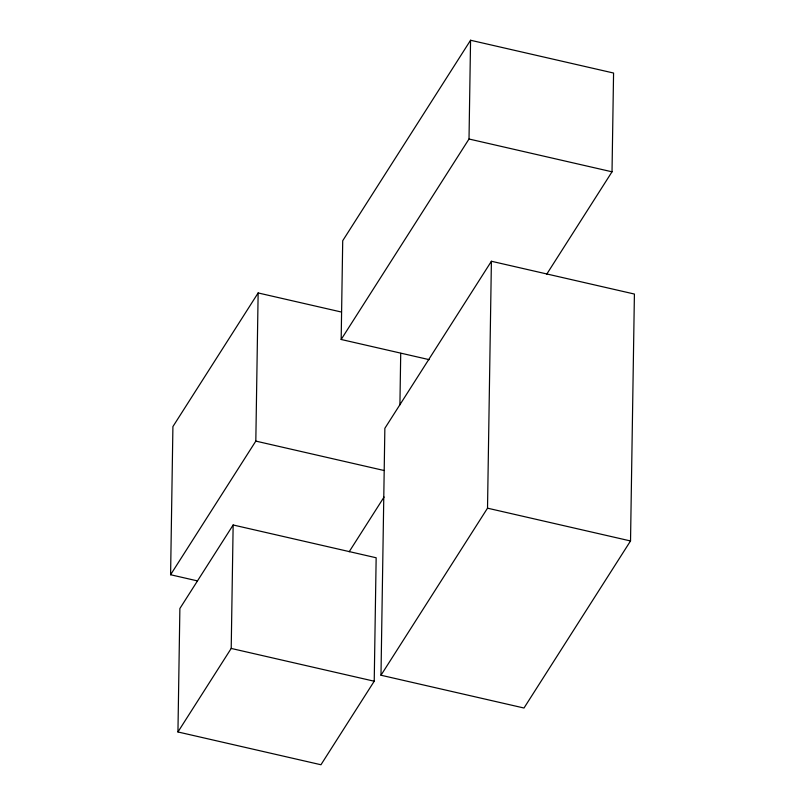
<?xml version="1.0" encoding="UTF-8"?>
<svg xmlns="http://www.w3.org/2000/svg" width="805" height="805" viewBox="0 0 805 805"><rect width="100%" height="100%" fill="white"/><g stroke="black" fill="none" stroke-linecap="round" stroke-linejoin="round"><path stroke-width="1.21" d="M197.477 580.908L170.59 574.74L172.914 426.59L258.143 292.95L341.26 311.998M177.945 731.966L179.877 608.51L233.148 524.981L376.156 557.764L374.224 681.221L320.954 764.75L177.945 731.966L231.206 648.438L233.148 524.981M170.59 574.74L255.819 441.1L258.143 292.95M429.176 359.654L341.169 339.479L342.719 240.715L470.563 40.25L613.571 73.034L612.021 171.807L546.756 274.143M380.986 675.234L384.86 428.31L491.402 261.263L634.41 294.046L630.526 540.96L523.995 708.018L380.986 675.234L487.518 508.176L491.402 261.263M399.914 404.835L400.719 353.355M341.169 339.479L469.013 139.013L470.563 40.25M349.169 551.757L384.066 497.037M469.013 139.013L612.021 171.807M255.819 441.1L384.166 470.523M487.518 508.176L630.526 540.96M231.206 648.438L374.224 681.221"/></g></svg>
